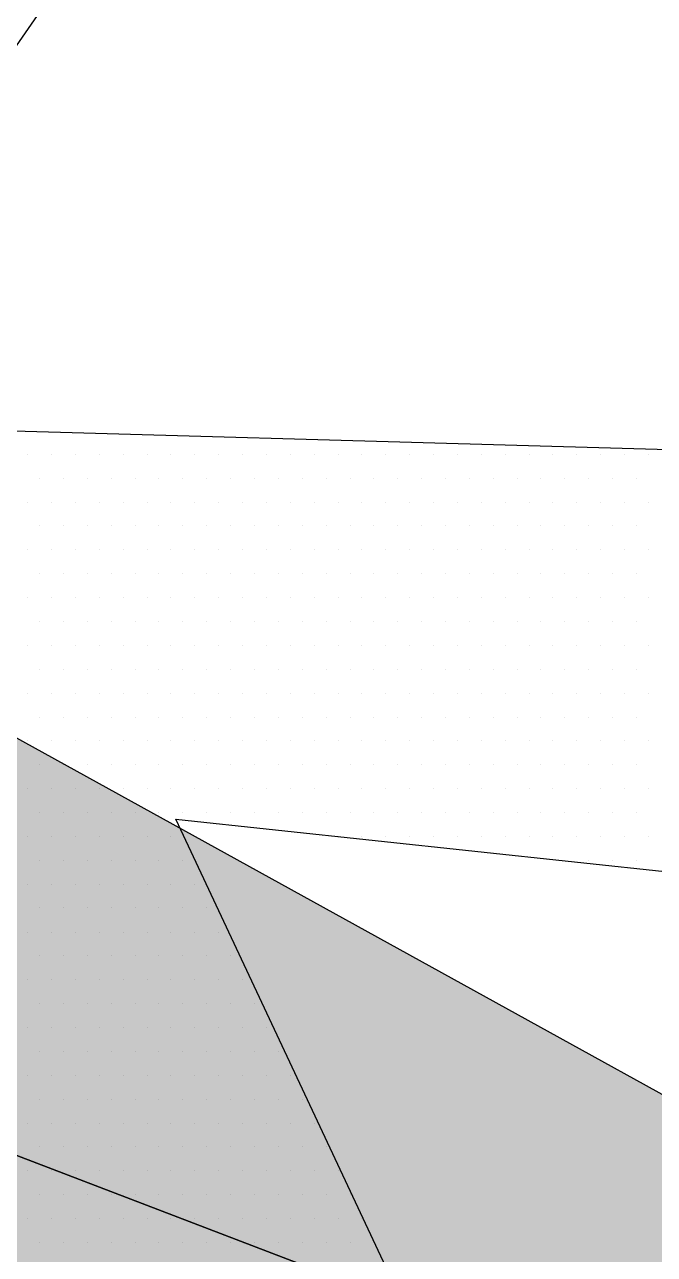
# Model space of a CAD drawing. Header units: millimetres. Extents: x -1573 to 210, y -360 to 557.
# Drawn here: x -490.425 to -488.973, y 22.131 to 24.965 of the extents above; entities that cross this region are included whole.
import ezdxf

# ---------------------------------------------------------------- set-up
doc = ezdxf.new("R2010")
doc.units = ezdxf.units.MM
doc.header["$LTSCALE"] = 2
doc.linetypes.add('CACHEX2', pattern=[0.75, 0.5, -0.25])
for name, color, linetype in [('CALQUE_7', 4, 'Continuous'), ('CARTOUCHE', 7, 'Continuous'), ('rosace', 7, 'Continuous')]:
    doc.layers.add(name, color=color, linetype=linetype)

# ---------------------------------------------------------------- blocks, each defined once
blk = doc.blocks.new('A$C715108E3')
at = {"layer": 'CALQUE_7', "color": 131}
for p, q in [((-1.0298, -12.1388), (-1.0298, -12.1388)), ((-0.9386, -12.1388), (-0.9386, -12.1388)), ((-0.8465, -12.1388), (-0.8465, -12.1388)), ((-0.7549, -12.1388), (-0.7549, -12.1388)), ((-0.6633, -12.1388), (-0.6633, -12.1388)), ((-0.5712, -12.1388), (-0.5712, -12.1388)), ((-0.4796, -12.1388), (-0.4796, -12.1388)), ((-0.3879, -12.1388), (-0.3879, -12.1388)), ((-0.2963, -12.1388), (-0.2963, -12.1388)), ((-0.2043, -12.1388), (-0.2043, -12.1388)), ((-0.1124, -12.1388), (-0.1124, -12.1388)), ((-0.0212, -12.1388), (-0.0212, -12.1388)), ((0.0708, -12.1388), (0.0708, -12.1388)), ((0.1627, -12.1388), (0.1627, -12.1388)), ((0.2541, -12.1388), (0.2541, -12.1388)), ((0.346, -12.1388), (0.346, -12.1388)), ((0.4378, -12.1388), (0.4378, -12.1388)), ((0.5293, -12.1388), (0.5293, -12.1388)), ((0.6211, -12.1388), (0.6211, -12.1388)), ((0.7131, -12.1388), (0.7131, -12.1388)), ((0.8044, -12.1388), (0.8044, -12.1388)), ((0.8964, -12.1388), (0.8964, -12.1388)), ((0.988, -12.1388), (0.988, -12.1388)), ((1.0801, -12.1388), (1.0801, -12.1388)), ((1.1717, -12.1388), (1.1717, -12.1388)), ((1.2634, -12.1388), (1.2634, -12.1388)), ((1.3554, -12.1388), (1.3554, -12.1388)), ((-0.9841, -12.23), (-0.9841, -12.23)), ((-0.8921, -12.23), (-0.8921, -12.23)), ((-0.801, -12.23), (-0.801, -12.23)), ((-0.709, -12.23), (-0.709, -12.23)), ((-0.6173, -12.23), (-0.6173, -12.23)), ((-0.5257, -12.23), (-0.5257, -12.23)), ((-0.434, -12.23), (-0.434, -12.23)), ((-0.342, -12.23), (-0.342, -12.23)), ((-0.2508, -12.23), (-0.2508, -12.23)), ((-0.1587, -12.23), (-0.1587, -12.23)), ((-0.0667, -12.23), (-0.0667, -12.23)), ((0.0251, -12.23), (0.0251, -12.23)), ((0.1166, -12.23), (0.1166, -12.23)), ((0.2084, -12.23), (0.2084, -12.23)), ((0.3002, -12.23), (0.3002, -12.23)), ((0.3917, -12.23), (0.3917, -12.23)), ((0.4835, -12.23), (0.4835, -12.23)), ((0.5755, -12.23), (0.5755, -12.23)), ((0.6668, -12.23), (0.6668, -12.23)), ((0.7588, -12.23), (0.7588, -12.23)), ((0.8507, -12.23), (0.8507, -12.23)), ((0.9423, -12.23), (0.9423, -12.23)), ((1.034, -12.23), (1.034, -12.23)), ((1.1256, -12.23), (1.1256, -12.23)), ((1.2176, -12.23), (1.2176, -12.23)), ((1.3089, -12.23), (1.3089, -12.23)), ((-1.0298, -12.3224), (-1.0298, -12.3224)), ((-0.9386, -12.3224), (-0.9386, -12.3224)), ((-0.8465, -12.3224), (-0.8465, -12.3224)), ((-0.7549, -12.3224), (-0.7549, -12.3224)), ((-0.6633, -12.3224), (-0.6633, -12.3224)), ((-0.5712, -12.3224), (-0.5712, -12.3224)), ((-0.4796, -12.3224), (-0.4796, -12.3224)), ((-0.3879, -12.3224), (-0.3879, -12.3224)), ((-0.2963, -12.3224), (-0.2963, -12.3224)), ((-0.2043, -12.3224), (-0.2043, -12.3224)), ((-0.1124, -12.3224), (-0.1124, -12.3224)), ((-0.0212, -12.3224), (-0.0212, -12.3224)), ((0.0708, -12.3224), (0.0708, -12.3224)), ((0.1627, -12.3224), (0.1627, -12.3224)), ((0.2541, -12.3224), (0.2541, -12.3224)), ((0.346, -12.3224), (0.346, -12.3224)), ((0.4378, -12.3224), (0.4378, -12.3224)), ((0.5293, -12.3224), (0.5293, -12.3224)), ((0.6211, -12.3224), (0.6211, -12.3224)), ((0.7131, -12.3224), (0.7131, -12.3224)), ((0.8044, -12.3224), (0.8044, -12.3224)), ((0.8964, -12.3224), (0.8964, -12.3224)), ((0.988, -12.3224), (0.988, -12.3224)), ((1.0801, -12.3224), (1.0801, -12.3224)), ((1.1717, -12.3224), (1.1717, -12.3224)), ((1.2634, -12.3224), (1.2634, -12.3224)), ((1.3554, -12.3224), (1.3554, -12.3224)), ((-0.9841, -12.4139), (-0.9841, -12.4139)), ((-0.8921, -12.4139), (-0.8921, -12.4139)), ((-0.801, -12.4139), (-0.801, -12.4139)), ((-0.709, -12.4139), (-0.709, -12.4139)), ((-0.6173, -12.4139), (-0.6173, -12.4139)), ((-0.5257, -12.4139), (-0.5257, -12.4139)), ((-0.434, -12.4139), (-0.434, -12.4139)), ((-0.342, -12.4139), (-0.342, -12.4139)), ((-0.2508, -12.4139), (-0.2508, -12.4139)), ((-0.1587, -12.4139), (-0.1587, -12.4139)), ((-0.0667, -12.4139), (-0.0667, -12.4139)), ((0.0251, -12.4139), (0.0251, -12.4139)), ((0.1166, -12.4139), (0.1166, -12.4139)), ((0.2084, -12.4139), (0.2084, -12.4139)), ((0.3002, -12.4139), (0.3002, -12.4139)), ((0.3917, -12.4139), (0.3917, -12.4139)), ((0.4835, -12.4139), (0.4835, -12.4139)), ((0.5755, -12.4139), (0.5755, -12.4139)), ((0.6668, -12.4139), (0.6668, -12.4139)), ((0.7588, -12.4139), (0.7588, -12.4139)), ((0.8507, -12.4139), (0.8507, -12.4139)), ((0.9423, -12.4139), (0.9423, -12.4139)), ((1.034, -12.4139), (1.034, -12.4139)), ((1.1256, -12.4139), (1.1256, -12.4139)), ((1.2176, -12.4139), (1.2176, -12.4139)), ((1.3089, -12.4139), (1.3089, -12.4139)), ((-1.0298, -12.5053), (-1.0298, -12.5053)), ((-0.9386, -12.5053), (-0.9386, -12.5053)), ((-0.8465, -12.5053), (-0.8465, -12.5053)), ((-0.7549, -12.5053), (-0.7549, -12.5053)), ((-0.6633, -12.5053), (-0.6633, -12.5053)), ((-0.5712, -12.5053), (-0.5712, -12.5053)), ((-0.4796, -12.5053), (-0.4796, -12.5053)), ((-0.3879, -12.5053), (-0.3879, -12.5053)), ((-0.2963, -12.5053), (-0.2963, -12.5053)), ((-0.2043, -12.5053), (-0.2043, -12.5053)), ((-0.1124, -12.5053), (-0.1124, -12.5053)), ((-0.0212, -12.5053), (-0.0212, -12.5053)), ((0.0708, -12.5053), (0.0708, -12.5053)), ((0.1627, -12.5053), (0.1627, -12.5053)), ((0.2541, -12.5053), (0.2541, -12.5053)), ((0.346, -12.5053), (0.346, -12.5053)), ((0.4378, -12.5053), (0.4378, -12.5053)), ((0.5293, -12.5053), (0.5293, -12.5053)), ((0.6211, -12.5053), (0.6211, -12.5053)), ((0.7131, -12.5053), (0.7131, -12.5053)), ((0.8044, -12.5053), (0.8044, -12.5053)), ((0.8964, -12.5053), (0.8964, -12.5053)), ((0.988, -12.5053), (0.988, -12.5053)), ((1.0801, -12.5053), (1.0801, -12.5053)), ((1.1717, -12.5053), (1.1717, -12.5053)), ((1.2634, -12.5053), (1.2634, -12.5053)), ((1.3554, -12.5053), (1.3554, -12.5053)), ((-0.9841, -12.5977), (-0.9841, -12.5977)), ((-0.8921, -12.5977), (-0.8921, -12.5977)), ((-0.801, -12.5977), (-0.801, -12.5977)), ((-0.709, -12.5977), (-0.709, -12.5977)), ((-0.6173, -12.5977), (-0.6173, -12.5977)), ((-0.5257, -12.5977), (-0.5257, -12.5977)), ((-0.434, -12.5977), (-0.434, -12.5977)), ((-0.342, -12.5977), (-0.342, -12.5977)), ((-0.2508, -12.5977), (-0.2508, -12.5977)), ((-0.1587, -12.5977), (-0.1587, -12.5977)), ((-0.0667, -12.5977), (-0.0667, -12.5977)), ((0.0251, -12.5977), (0.0251, -12.5977)), ((0.1166, -12.5977), (0.1166, -12.5977)), ((0.2084, -12.5977), (0.2084, -12.5977)), ((0.3002, -12.5977), (0.3002, -12.5977)), ((0.3917, -12.5977), (0.3917, -12.5977)), ((0.4835, -12.5977), (0.4835, -12.5977)), ((0.5755, -12.5977), (0.5755, -12.5977)), ((0.6668, -12.5977), (0.6668, -12.5977)), ((0.7588, -12.5977), (0.7588, -12.5977)), ((0.8507, -12.5977), (0.8507, -12.5977)), ((0.9423, -12.5977), (0.9423, -12.5977)), ((1.034, -12.5977), (1.034, -12.5977)), ((1.1256, -12.5977), (1.1256, -12.5977)), ((1.2176, -12.5977), (1.2176, -12.5977)), ((1.3089, -12.5977), (1.3089, -12.5977)), ((-1.0298, -12.6892), (-1.0298, -12.6892)), ((-0.9386, -12.6892), (-0.9386, -12.6892)), ((-0.8465, -12.6892), (-0.8465, -12.6892)), ((-0.7549, -12.6892), (-0.7549, -12.6892)), ((-0.6633, -12.6892), (-0.6633, -12.6892)), ((-0.5712, -12.6892), (-0.5712, -12.6892)), ((-0.4796, -12.6892), (-0.4796, -12.6892)), ((-0.3879, -12.6892), (-0.3879, -12.6892)), ((-0.2963, -12.6892), (-0.2963, -12.6892)), ((-0.2043, -12.6892), (-0.2043, -12.6892)), ((-0.1124, -12.6892), (-0.1124, -12.6892)), ((-0.0212, -12.6892), (-0.0212, -12.6892)), ((0.0708, -12.6892), (0.0708, -12.6892)), ((0.1627, -12.6892), (0.1627, -12.6892)), ((0.2541, -12.6892), (0.2541, -12.6892)), ((0.346, -12.6892), (0.346, -12.6892)), ((0.4378, -12.6892), (0.4378, -12.6892)), ((0.5293, -12.6892), (0.5293, -12.6892)), ((0.6211, -12.6892), (0.6211, -12.6892)), ((0.7131, -12.6892), (0.7131, -12.6892)), ((0.8044, -12.6892), (0.8044, -12.6892)), ((0.8964, -12.6892), (0.8964, -12.6892)), ((0.988, -12.6892), (0.988, -12.6892)), ((1.0801, -12.6892), (1.0801, -12.6892)), ((1.1717, -12.6892), (1.1717, -12.6892)), ((1.2634, -12.6892), (1.2634, -12.6892)), ((1.3554, -12.6892), (1.3554, -12.6892)), ((-0.9841, -12.7805), (-0.9841, -12.7805)), ((-0.8921, -12.7805), (-0.8921, -12.7805)), ((-0.801, -12.7805), (-0.801, -12.7805)), ((-0.709, -12.7805), (-0.709, -12.7805)), ((-0.6173, -12.7805), (-0.6173, -12.7805)), ((-0.5257, -12.7805), (-0.5257, -12.7805)), ((-0.434, -12.7805), (-0.434, -12.7805)), ((-0.342, -12.7805), (-0.342, -12.7805)), ((-0.2508, -12.7805), (-0.2508, -12.7805)), ((-0.1587, -12.7805), (-0.1587, -12.7805)), ((-0.0667, -12.7805), (-0.0667, -12.7805)), ((0.0251, -12.7805), (0.0251, -12.7805)), ((0.1166, -12.7805), (0.1166, -12.7805)), ((0.2084, -12.7805), (0.2084, -12.7805)), ((0.3002, -12.7805), (0.3002, -12.7805)), ((0.3917, -12.7805), (0.3917, -12.7805)), ((0.4835, -12.7805), (0.4835, -12.7805)), ((0.5755, -12.7805), (0.5755, -12.7805)), ((0.6668, -12.7805), (0.6668, -12.7805)), ((0.7588, -12.7805), (0.7588, -12.7805)), ((0.8507, -12.7805), (0.8507, -12.7805)), ((0.9423, -12.7805), (0.9423, -12.7805)), ((1.034, -12.7805), (1.034, -12.7805)), ((1.1256, -12.7805), (1.1256, -12.7805)), ((1.2176, -12.7805), (1.2176, -12.7805)), ((1.3089, -12.7805), (1.3089, -12.7805)), ((-1.0298, -12.8729), (-1.0298, -12.8729)), ((-0.9386, -12.8729), (-0.9386, -12.8729)), ((-0.8465, -12.8729), (-0.8465, -12.8729)), ((-0.7549, -12.8729), (-0.7549, -12.8729)), ((-0.6633, -12.8729), (-0.6633, -12.8729)), ((-0.5712, -12.8729), (-0.5712, -12.8729)), ((-0.4796, -12.8729), (-0.4796, -12.8729)), ((-0.3879, -12.8729), (-0.3879, -12.8729)), ((-0.2963, -12.8729), (-0.2963, -12.8729)), ((-0.2043, -12.8729), (-0.2043, -12.8729)), ((-0.1124, -12.8729), (-0.1124, -12.8729)), ((-0.0212, -12.8729), (-0.0212, -12.8729)), ((0.0708, -12.8729), (0.0708, -12.8729)), ((0.1627, -12.8729), (0.1627, -12.8729)), ((0.2541, -12.8729), (0.2541, -12.8729)), ((0.346, -12.8729), (0.346, -12.8729)), ((0.4378, -12.8729), (0.4378, -12.8729)), ((0.5293, -12.8729), (0.5293, -12.8729)), ((0.6211, -12.8729), (0.6211, -12.8729)), ((0.7131, -12.8729), (0.7131, -12.8729)), ((0.8044, -12.8729), (0.8044, -12.8729)), ((0.8964, -12.8729), (0.8964, -12.8729)), ((0.988, -12.8729), (0.988, -12.8729)), ((1.0801, -12.8729), (1.0801, -12.8729)), ((1.1717, -12.8729), (1.1717, -12.8729)), ((1.2634, -12.8729), (1.2634, -12.8729)), ((1.3554, -12.8729), (1.3554, -12.8729)), ((-0.9841, -12.9641), (-0.9841, -12.9641)), ((-0.8921, -12.9641), (-0.8921, -12.9641)), ((-0.801, -12.9641), (-0.801, -12.9641)), ((-0.709, -12.9641), (-0.709, -12.9641)), ((-0.6173, -12.9641), (-0.6173, -12.9641)), ((-0.5257, -12.9641), (-0.5257, -12.9641)), ((-0.434, -12.9641), (-0.434, -12.9641)), ((-0.342, -12.9641), (-0.342, -12.9641)), ((-0.2508, -12.9641), (-0.2508, -12.9641)), ((-0.1587, -12.9641), (-0.1587, -12.9641)), ((-0.0667, -12.9641), (-0.0667, -12.9641)), ((0.0251, -12.9641), (0.0251, -12.9641)), ((0.1166, -12.9641), (0.1166, -12.9641)), ((0.2084, -12.9641), (0.2084, -12.9641)), ((0.3002, -12.9641), (0.3002, -12.9641)), ((0.3917, -12.9641), (0.3917, -12.9641)), ((0.4835, -12.9641), (0.4835, -12.9641)), ((0.5755, -12.9641), (0.5755, -12.9641)), ((0.6668, -12.9641), (0.6668, -12.9641)), ((0.7588, -12.9641), (0.7588, -12.9641)), ((0.8507, -12.9641), (0.8507, -12.9641)), ((0.9423, -12.9641), (0.9423, -12.9641)), ((1.034, -12.9641), (1.034, -12.9641)), ((1.1256, -12.9641), (1.1256, -12.9641)), ((1.2176, -12.9641), (1.2176, -12.9641)), ((1.3089, -12.9641), (1.3089, -12.9641)), ((-1.0298, -13.0556), (-1.0298, -13.0556)), ((-0.9386, -13.0556), (-0.9386, -13.0556)), ((-0.8465, -13.0556), (-0.8465, -13.0556)), ((-0.7549, -13.0556), (-0.7549, -13.0556)), ((-0.6633, -13.0556), (-0.6633, -13.0556)), ((-0.5712, -13.0556), (-0.5712, -13.0556)), ((-0.4796, -13.0556), (-0.4796, -13.0556)), ((-0.3879, -13.0556), (-0.3879, -13.0556)), ((-0.2963, -13.0556), (-0.2963, -13.0556)), ((-0.2043, -13.0556), (-0.2043, -13.0556)), ((-0.1124, -13.0556), (-0.1124, -13.0556)), ((-0.0212, -13.0556), (-0.0212, -13.0556)), ((0.0708, -13.0556), (0.0708, -13.0556)), ((0.1627, -13.0556), (0.1627, -13.0556)), ((0.2541, -13.0556), (0.2541, -13.0556)), ((0.346, -13.0556), (0.346, -13.0556)), ((0.4378, -13.0556), (0.4378, -13.0556)), ((0.5293, -13.0556), (0.5293, -13.0556)), ((0.6211, -13.0556), (0.6211, -13.0556)), ((0.7131, -13.0556), (0.7131, -13.0556)), ((0.8044, -13.0556), (0.8044, -13.0556)), ((0.8964, -13.0556), (0.8964, -13.0556)), ((0.988, -13.0556), (0.988, -13.0556)), ((1.0801, -13.0556), (1.0801, -13.0556)), ((1.1717, -13.0556), (1.1717, -13.0556)), ((1.2634, -13.0556), (1.2634, -13.0556)), ((1.3554, -13.0556), (1.3554, -13.0556)), ((-0.9841, -13.148), (-0.9841, -13.148)), ((-0.8921, -13.148), (-0.8921, -13.148)), ((-0.801, -13.148), (-0.801, -13.148)), ((-0.709, -13.148), (-0.709, -13.148)), ((-0.6173, -13.148), (-0.6173, -13.148)), ((-0.5257, -13.148), (-0.5257, -13.148)), ((-0.434, -13.148), (-0.434, -13.148)), ((-0.342, -13.148), (-0.342, -13.148)), ((-0.2508, -13.148), (-0.2508, -13.148)), ((-0.1587, -13.148), (-0.1587, -13.148)), ((-0.0667, -13.148), (-0.0667, -13.148)), ((0.0251, -13.148), (0.0251, -13.148)), ((0.1166, -13.148), (0.1166, -13.148)), ((0.2084, -13.148), (0.2084, -13.148)), ((0.3002, -13.148), (0.3002, -13.148)), ((0.3917, -13.148), (0.3917, -13.148)), ((0.4835, -13.148), (0.4835, -13.148)), ((0.5755, -13.148), (0.5755, -13.148)), ((0.6668, -13.148), (0.6668, -13.148)), ((0.7588, -13.148), (0.7588, -13.148)), ((0.8507, -13.148), (0.8507, -13.148)), ((0.9423, -13.148), (0.9423, -13.148)), ((1.034, -13.148), (1.034, -13.148)), ((1.1256, -13.148), (1.1256, -13.148)), ((1.2176, -13.148), (1.2176, -13.148)), ((1.3089, -13.148), (1.3089, -13.148)), ((-1.0298, -13.2392), (-1.0298, -13.2392)), ((-0.9386, -13.2392), (-0.9386, -13.2392)), ((-0.8465, -13.2392), (-0.8465, -13.2392)), ((-0.7549, -13.2392), (-0.7549, -13.2392)), ((-0.6633, -13.2392), (-0.6633, -13.2392)), ((-0.5712, -13.2392), (-0.5712, -13.2392)), ((-0.4796, -13.2392), (-0.4796, -13.2392)), ((-0.3879, -13.2392), (-0.3879, -13.2392)), ((-0.2963, -13.2392), (-0.2963, -13.2392)), ((-0.2043, -13.2392), (-0.2043, -13.2392)), ((-0.1124, -13.2392), (-0.1124, -13.2392)), ((-0.0212, -13.2392), (-0.0212, -13.2392)), ((0.0708, -13.2392), (0.0708, -13.2392)), ((0.1627, -13.2392), (0.1627, -13.2392)), ((0.2541, -13.2392), (0.2541, -13.2392)), ((0.346, -13.2392), (0.346, -13.2392)), ((0.4378, -13.2392), (0.4378, -13.2392)), ((0.5293, -13.2392), (0.5293, -13.2392)), ((0.6211, -13.2392), (0.6211, -13.2392)), ((0.7131, -13.2392), (0.7131, -13.2392)), ((0.8044, -13.2392), (0.8044, -13.2392)), ((0.8964, -13.2392), (0.8964, -13.2392)), ((0.988, -13.2392), (0.988, -13.2392)), ((1.0801, -13.2392), (1.0801, -13.2392)), ((1.1717, -13.2392), (1.1717, -13.2392)), ((1.2634, -13.2392), (1.2634, -13.2392)), ((1.3554, -13.2392), (1.3554, -13.2392)), ((-0.9841, -13.3309), (-0.9841, -13.3309)), ((-0.8921, -13.3309), (-0.8921, -13.3309)), ((-0.801, -13.3309), (-0.801, -13.3309)), ((-0.709, -13.3309), (-0.709, -13.3309)), ((-0.6173, -13.3309), (-0.6173, -13.3309)), ((-0.5257, -13.3309), (-0.5257, -13.3309)), ((-0.434, -13.3309), (-0.434, -13.3309)), ((-0.342, -13.3309), (-0.342, -13.3309)), ((-0.2508, -13.3309), (-0.2508, -13.3309)), ((-0.1587, -13.3309), (-0.1587, -13.3309)), ((-0.0667, -13.3309), (-0.0667, -13.3309)), ((0.0251, -13.3309), (0.0251, -13.3309)), ((0.1166, -13.3309), (0.1166, -13.3309)), ((0.2084, -13.3309), (0.2084, -13.3309)), ((0.3002, -13.3309), (0.3002, -13.3309)), ((0.3917, -13.3309), (0.3917, -13.3309)), ((0.4835, -13.3309), (0.4835, -13.3309)), ((0.5755, -13.3309), (0.5755, -13.3309)), ((0.6668, -13.3309), (0.6668, -13.3309)), ((0.7588, -13.3309), (0.7588, -13.3309)), ((0.8507, -13.3309), (0.8507, -13.3309)), ((0.9423, -13.3309), (0.9423, -13.3309)), ((1.034, -13.3309), (1.034, -13.3309)), ((1.1256, -13.3309), (1.1256, -13.3309)), ((1.2176, -13.3309), (1.2176, -13.3309)), ((1.3089, -13.3309), (1.3089, -13.3309)), ((-1.0298, -13.4233), (-1.0298, -13.4233)), ((-0.9386, -13.4233), (-0.9386, -13.4233)), ((-0.8465, -13.4233), (-0.8465, -13.4233)), ((-0.7549, -13.4233), (-0.7549, -13.4233)), ((-0.6633, -13.4233), (-0.6633, -13.4233)), ((-0.5712, -13.4233), (-0.5712, -13.4233)), ((-0.4796, -13.4233), (-0.4796, -13.4233)), ((-0.3879, -13.4233), (-0.3879, -13.4233)), ((-0.2963, -13.4233), (-0.2963, -13.4233)), ((-0.2043, -13.4233), (-0.2043, -13.4233)), ((-0.1124, -13.4233), (-0.1124, -13.4233)), ((-0.0212, -13.4233), (-0.0212, -13.4233)), ((0.0708, -13.4233), (0.0708, -13.4233)), ((0.1627, -13.4233), (0.1627, -13.4233)), ((0.2541, -13.4233), (0.2541, -13.4233)), ((0.346, -13.4233), (0.346, -13.4233)), ((0.4378, -13.4233), (0.4378, -13.4233)), ((0.5293, -13.4233), (0.5293, -13.4233)), ((0.6211, -13.4233), (0.6211, -13.4233)), ((0.7131, -13.4233), (0.7131, -13.4233)), ((0.8044, -13.4233), (0.8044, -13.4233)), ((0.8964, -13.4233), (0.8964, -13.4233)), ((0.988, -13.4233), (0.988, -13.4233)), ((1.0801, -13.4233), (1.0801, -13.4233)), ((1.1717, -13.4233), (1.1717, -13.4233)), ((1.2634, -13.4233), (1.2634, -13.4233)), ((1.3554, -13.4233), (1.3554, -13.4233)), ((-0.9841, -13.5146), (-0.9841, -13.5146)), ((-0.8921, -13.5146), (-0.8921, -13.5146)), ((-0.801, -13.5146), (-0.801, -13.5146)), ((-0.709, -13.5146), (-0.709, -13.5146)), ((-0.6173, -13.5146), (-0.6173, -13.5146)), ((-0.5257, -13.5146), (-0.5257, -13.5146)), ((-0.434, -13.5146), (-0.434, -13.5146)), ((-0.342, -13.5146), (-0.342, -13.5146)), ((-0.2508, -13.5146), (-0.2508, -13.5146)), ((-0.1587, -13.5146), (-0.1587, -13.5146)), ((-0.0667, -13.5146), (-0.0667, -13.5146)), ((0.0251, -13.5146), (0.0251, -13.5146)), ((0.1166, -13.5146), (0.1166, -13.5146)), ((0.2084, -13.5146), (0.2084, -13.5146)), ((0.3002, -13.5146), (0.3002, -13.5146)), ((0.3917, -13.5146), (0.3917, -13.5146)), ((0.4835, -13.5146), (0.4835, -13.5146)), ((0.5755, -13.5146), (0.5755, -13.5146)), ((0.6668, -13.5146), (0.6668, -13.5146)), ((0.7588, -13.5146), (0.7588, -13.5146)), ((0.8507, -13.5146), (0.8507, -13.5146)), ((0.9423, -13.5146), (0.9423, -13.5146)), ((1.034, -13.5146), (1.034, -13.5146)), ((1.1256, -13.5146), (1.1256, -13.5146)), ((1.2176, -13.5146), (1.2176, -13.5146)), ((1.3089, -13.5146), (1.3089, -13.5146)), ((-1.0298, -13.6058), (-1.0298, -13.6058)), ((-0.9386, -13.6058), (-0.9386, -13.6058)), ((-0.8465, -13.6058), (-0.8465, -13.6058)), ((-0.7549, -13.6058), (-0.7549, -13.6058)), ((-0.6633, -13.6058), (-0.6633, -13.6058)), ((-0.5712, -13.6058), (-0.5712, -13.6058)), ((-0.4796, -13.6058), (-0.4796, -13.6058)), ((0.1563, -13.6058), (0.1563, -13.6058)), ((0.1627, -13.6058), (0.1627, -13.6058)), ((0.2541, -13.6058), (0.2541, -13.6058)), ((0.346, -13.6058), (0.346, -13.6058)), ((0.4378, -13.6058), (0.4378, -13.6058)), ((0.5293, -13.6058), (0.5293, -13.6058)), ((0.6211, -13.6058), (0.6211, -13.6058)), ((0.7131, -13.6058), (0.7131, -13.6058)), ((0.8044, -13.6058), (0.8044, -13.6058)), ((0.8964, -13.6058), (0.8964, -13.6058)), ((0.988, -13.6058), (0.988, -13.6058)), ((1.0801, -13.6058), (1.0801, -13.6058)), ((1.1717, -13.6058), (1.1717, -13.6058)), ((1.2634, -13.6058), (1.2634, -13.6058)), ((1.3554, -13.6058), (1.3554, -13.6058)), ((-0.9841, -13.6984), (-0.9841, -13.6984)), ((-0.8921, -13.6984), (-0.8921, -13.6984)), ((-0.801, -13.6984), (-0.801, -13.6984)), ((-0.709, -13.6984), (-0.709, -13.6984)), ((-0.6173, -13.6984), (-0.6173, -13.6984)), ((-0.5257, -13.6984), (-0.5257, -13.6984)), ((-0.434, -13.6984), (-0.434, -13.6984)), ((1.0165, -13.6984), (1.0165, -13.6984)), ((1.034, -13.6984), (1.034, -13.6984)), ((1.1256, -13.6984), (1.1256, -13.6984)), ((1.2176, -13.6984), (1.2176, -13.6984)), ((1.3089, -13.6984), (1.3089, -13.6984)), ((-1.0298, -13.7897), (-1.0298, -13.7897)), ((-0.9386, -13.7897), (-0.9386, -13.7897)), ((-0.8465, -13.7897), (-0.8465, -13.7897)), ((-0.7549, -13.7897), (-0.7549, -13.7897)), ((-0.6633, -13.7897), (-0.6633, -13.7897)), ((-0.5712, -13.7897), (-0.5712, -13.7897)), ((-0.4796, -13.7897), (-0.4796, -13.7897)), ((-0.3879, -13.7897), (-0.3879, -13.7897)), ((-0.9841, -13.8809), (-0.9841, -13.8809)), ((-0.8921, -13.8809), (-0.8921, -13.8809)), ((-0.801, -13.8809), (-0.801, -13.8809)), ((-0.709, -13.8809), (-0.709, -13.8809)), ((-0.6173, -13.8809), (-0.6173, -13.8809)), ((-0.5257, -13.8809), (-0.5257, -13.8809)), ((-0.434, -13.8809), (-0.434, -13.8809)), ((-0.342, -13.8809), (-0.342, -13.8809)), ((-1.0298, -13.9735), (-1.0298, -13.9735)), ((-0.9386, -13.9735), (-0.9386, -13.9735)), ((-0.8465, -13.9735), (-0.8465, -13.9735)), ((-0.7549, -13.9735), (-0.7549, -13.9735)), ((-0.6633, -13.9735), (-0.6633, -13.9735)), ((-0.5712, -13.9735), (-0.5712, -13.9735)), ((-0.4796, -13.9735), (-0.4796, -13.9735)), ((-0.3879, -13.9735), (-0.3879, -13.9735)), ((-0.2963, -13.9735), (-0.2963, -13.9735)), ((-0.9841, -14.065), (-0.9841, -14.065)), ((-0.8921, -14.065), (-0.8921, -14.065)), ((-0.801, -14.065), (-0.801, -14.065)), ((-0.709, -14.065), (-0.709, -14.065)), ((-0.6173, -14.065), (-0.6173, -14.065)), ((-0.5257, -14.065), (-0.5257, -14.065)), ((-0.434, -14.065), (-0.434, -14.065)), ((-0.342, -14.065), (-0.342, -14.065)), ((-0.2508, -14.065), (-0.2508, -14.065)), ((-1.0298, -14.1574), (-1.0298, -14.1574)), ((-0.9386, -14.1574), (-0.9386, -14.1574)), ((-0.8465, -14.1574), (-0.8465, -14.1574)), ((-0.7549, -14.1574), (-0.7549, -14.1574)), ((-0.6633, -14.1574), (-0.6633, -14.1574)), ((-0.5712, -14.1574), (-0.5712, -14.1574)), ((-0.4796, -14.1574), (-0.4796, -14.1574)), ((-0.3879, -14.1574), (-0.3879, -14.1574)), ((-0.2963, -14.1574), (-0.2963, -14.1574)), ((-0.2043, -14.1574), (-0.2043, -14.1574)), ((-0.9841, -14.2488), (-0.9841, -14.2488)), ((-0.8921, -14.2488), (-0.8921, -14.2488)), ((-0.801, -14.2488), (-0.801, -14.2488)), ((-0.709, -14.2488), (-0.709, -14.2488)), ((-0.6173, -14.2488), (-0.6173, -14.2488)), ((-0.5257, -14.2488), (-0.5257, -14.2488)), ((-0.434, -14.2488), (-0.434, -14.2488)), ((-0.342, -14.2488), (-0.342, -14.2488)), ((-0.2508, -14.2488), (-0.2508, -14.2488)), ((-0.1587, -14.2488), (-0.1587, -14.2488)), ((-1.0298, -14.3401), (-1.0298, -14.3401)), ((-0.9386, -14.3401), (-0.9386, -14.3401)), ((-0.8465, -14.3401), (-0.8465, -14.3401)), ((-0.7549, -14.3401), (-0.7549, -14.3401)), ((-0.6633, -14.3401), (-0.6633, -14.3401)), ((-0.5712, -14.3401), (-0.5712, -14.3401)), ((-0.4796, -14.3401), (-0.4796, -14.3401)), ((-0.3879, -14.3401), (-0.3879, -14.3401)), ((-0.2963, -14.3401), (-0.2963, -14.3401)), ((-0.2043, -14.3401), (-0.2043, -14.3401)), ((-0.1124, -14.3401), (-0.1124, -14.3401)), ((-0.9841, -14.4325), (-0.9841, -14.4325)), ((-0.8921, -14.4325), (-0.8921, -14.4325)), ((-0.801, -14.4325), (-0.801, -14.4325)), ((-0.709, -14.4325), (-0.709, -14.4325)), ((-0.6173, -14.4325), (-0.6173, -14.4325)), ((-0.5257, -14.4325), (-0.5257, -14.4325)), ((-0.434, -14.4325), (-0.434, -14.4325)), ((-0.342, -14.4325), (-0.342, -14.4325)), ((-0.2508, -14.4325), (-0.2508, -14.4325)), ((-0.1587, -14.4325), (-0.1587, -14.4325)), ((-0.0667, -14.4325), (-0.0667, -14.4325)), ((-1.0298, -14.5238), (-1.0298, -14.5238)), ((-0.9386, -14.5238), (-0.9386, -14.5238)), ((-0.8465, -14.5238), (-0.8465, -14.5238)), ((-0.7549, -14.5238), (-0.7549, -14.5238)), ((-0.6633, -14.5238), (-0.6633, -14.5238)), ((-0.5712, -14.5238), (-0.5712, -14.5238)), ((-0.4796, -14.5238), (-0.4796, -14.5238)), ((-0.3879, -14.5238), (-0.3879, -14.5238)), ((-0.2963, -14.5238), (-0.2963, -14.5238)), ((-0.2043, -14.5238), (-0.2043, -14.5238)), ((-0.1124, -14.5238), (-0.1124, -14.5238)), ((-0.0212, -14.5238), (-0.0212, -14.5238)), ((-0.9841, -14.6152), (-0.9841, -14.6152)), ((-0.8921, -14.6152), (-0.8921, -14.6152)), ((-0.801, -14.6152), (-0.801, -14.6152)), ((-0.709, -14.6152), (-0.709, -14.6152)), ((-0.6173, -14.6152), (-0.6173, -14.6152)), ((-0.5257, -14.6152), (-0.5257, -14.6152)), ((-0.434, -14.6152), (-0.434, -14.6152)), ((-0.342, -14.6152), (-0.342, -14.6152)), ((-0.2508, -14.6152), (-0.2508, -14.6152)), ((-0.1587, -14.6152), (-0.1587, -14.6152)), ((-0.0667, -14.6152), (-0.0667, -14.6152)), ((0.0251, -14.6152), (0.0251, -14.6152)), ((-1.0298, -14.7076), (-1.0298, -14.7076)), ((-0.9386, -14.7076), (-0.9386, -14.7076)), ((-0.8465, -14.7076), (-0.8465, -14.7076)), ((-0.7549, -14.7076), (-0.7549, -14.7076)), ((-0.6633, -14.7076), (-0.6633, -14.7076)), ((-0.5712, -14.7076), (-0.5712, -14.7076)), ((-0.4796, -14.7076), (-0.4796, -14.7076)), ((-0.3879, -14.7076), (-0.3879, -14.7076)), ((-0.2963, -14.7076), (-0.2963, -14.7076)), ((-0.2043, -14.7076), (-0.2043, -14.7076)), ((-0.1124, -14.7076), (-0.1124, -14.7076)), ((-0.0212, -14.7076), (-0.0212, -14.7076)), ((0.0708, -14.7076), (0.0708, -14.7076)), ((-0.9841, -14.7991), (-0.9841, -14.7991)), ((-0.8921, -14.7991), (-0.8921, -14.7991)), ((-0.801, -14.7991), (-0.801, -14.7991)), ((-0.709, -14.7991), (-0.709, -14.7991)), ((-0.6173, -14.7991), (-0.6173, -14.7991)), ((-0.5257, -14.7991), (-0.5257, -14.7991)), ((-0.434, -14.7991), (-0.434, -14.7991)), ((-0.342, -14.7991), (-0.342, -14.7991)), ((-0.2508, -14.7991), (-0.2508, -14.7991)), ((-0.1587, -14.7991), (-0.1587, -14.7991)), ((-0.0667, -14.7991), (-0.0667, -14.7991)), ((0.0251, -14.7991), (0.0251, -14.7991)), ((0.1166, -14.7991), (0.1166, -14.7991)), ((-1.0298, -14.8905), (-1.0298, -14.8905)), ((-0.9386, -14.8905), (-0.9386, -14.8905)), ((-0.8465, -14.8905), (-0.8465, -14.8905)), ((-0.7549, -14.8905), (-0.7549, -14.8905)), ((-0.6633, -14.8905), (-0.6633, -14.8905)), ((-0.5712, -14.8905), (-0.5712, -14.8905)), ((-0.4796, -14.8905), (-0.4796, -14.8905)), ((-0.3879, -14.8905), (-0.3879, -14.8905)), ((-0.2963, -14.8905), (-0.2963, -14.8905)), ((-0.2043, -14.8905), (-0.2043, -14.8905)), ((-0.1124, -14.8905), (-0.1124, -14.8905)), ((-0.0212, -14.8905), (-0.0212, -14.8905)), ((0.0708, -14.8905), (0.0708, -14.8905)), ((0.1627, -14.8905), (0.1627, -14.8905)), ((-0.9841, -14.9827), (-0.9841, -14.9827)), ((-0.8921, -14.9827), (-0.8921, -14.9827)), ((-0.801, -14.9827), (-0.801, -14.9827)), ((-0.709, -14.9827), (-0.709, -14.9827)), ((-0.6173, -14.9827), (-0.6173, -14.9827)), ((-0.5257, -14.9827), (-0.5257, -14.9827)), ((-0.434, -14.9827), (-0.434, -14.9827)), ((-0.342, -14.9827), (-0.342, -14.9827)), ((-0.2508, -14.9827), (-0.2508, -14.9827)), ((-0.1587, -14.9827), (-0.1587, -14.9827)), ((-0.0667, -14.9827), (-0.0667, -14.9827)), ((0.0251, -14.9827), (0.0251, -14.9827)), ((0.1166, -14.9827), (0.1166, -14.9827)), ((0.2084, -14.9827), (0.2084, -14.9827)), ((-1.0298, -15.0742), (-1.0298, -15.0742)), ((-0.9386, -15.0742), (-0.9386, -15.0742)), ((-0.8465, -15.0742), (-0.8465, -15.0742)), ((-0.7549, -15.0742), (-0.7549, -15.0742)), ((-0.6633, -15.0742), (-0.6633, -15.0742)), ((-0.5712, -15.0742), (-0.5712, -15.0742)), ((-0.4796, -15.0742), (-0.4796, -15.0742)), ((-0.3879, -15.0742), (-0.3879, -15.0742)), ((-0.2963, -15.0742), (-0.2963, -15.0742)), ((-0.2043, -15.0742), (-0.2043, -15.0742)), ((-0.1124, -15.0742), (-0.1124, -15.0742)), ((-0.0212, -15.0742), (-0.0212, -15.0742)), ((0.0708, -15.0742), (0.0708, -15.0742)), ((0.1627, -15.0742), (0.1627, -15.0742)), ((0.2541, -15.0742), (0.2541, -15.0742)), ((-0.9841, -15.1655), (-0.9841, -15.1655)), ((-0.8921, -15.1655), (-0.8921, -15.1655)), ((-0.801, -15.1655), (-0.801, -15.1655)), ((-0.709, -15.1655), (-0.709, -15.1655)), ((-0.6173, -15.1655), (-0.6173, -15.1655)), ((-0.5257, -15.1655), (-0.5257, -15.1655)), ((-0.434, -15.1655), (-0.434, -15.1655)), ((-0.342, -15.1655), (-0.342, -15.1655)), ((-0.2508, -15.1655), (-0.2508, -15.1655)), ((-0.1587, -15.1655), (-0.1587, -15.1655)), ((-0.0667, -15.1655), (-0.0667, -15.1655)), ((0.0251, -15.1655), (0.0251, -15.1655)), ((0.1166, -15.1655), (0.1166, -15.1655)), ((0.2084, -15.1655), (0.2084, -15.1655)), ((0.3002, -15.1655), (0.3002, -15.1655))]:
    blk.add_line(p, q, dxfattribs=at)
for points in [[(-1.6922, -18.648), (0.2166, -18.8242), (-0.4061, -17.3082), (1.2857, -17.5115), (0.9202, -16.4826), (-0.461, -13.5406), (1.4536, -13.7453), (4.032, -19.4344), (5.206, -17.903), (3.3935, -13.9486), (6.3293, -14.2803), (6.4311, -12.6478), (3.5725, -12.29), (6.1505, -8.6671), (5.6155, -6.8715), (1.6586, -12.1279), (-1.9407, -12.0256)], [(-1.8895, -11.7452), (-0.5622, -9.8309), (1.2247, -9.9595), (2.246, -8.4278), (1.0713, -8.3007), (1.531, -6.8464), (-0.2811, -6.6172), (-1.43, -8.4029)]]:
    blk.add_lwpolyline(points, dxfattribs=at)
blk = doc.blocks.new('A$C581E6685')
at = {"layer": 'rosace'}
for color, points in [(32, [(-39.8519, 24.2064), (-37.1498, 25.5201), (-23.2602, 17.8548)]), (40, [(-39.8519, 24.2064), (-23.2602, 17.8548), (-38.5844, 21.5046)])]:
    blk.add_hatch(color=color, dxfattribs=at).paths.add_polyline_path(points)
at = {"layer": 'rosace', "color": 32}
blk.add_lwpolyline([(-39.8519, 24.2064), (-37.1498, 25.5201), (-23.2602, 17.8559)], close=True, dxfattribs=at)
at = {"layer": 'rosace', "color": 40}
blk.add_lwpolyline([(-39.8519, 24.2064), (-23.2602, 17.8559), (-38.584, 21.5046)], close=True, dxfattribs=at)
at = {"layer": 'rosace', "color": 32, "linetype": 'CACHEX2', "ltscale": 1.5}
blk.add_ellipse((-38.0538, 23.8138), major_axis=(-19.0311, -3.534), ratio=0.590567, dxfattribs=at)
at = {"layer": 'rosace', "color": 32}
blk.add_ellipse((-37.6144, 23.8499), major_axis=(-13.5768, -4.2839), ratio=0.791971, dxfattribs=at)
at = {"layer": 'CARTOUCHE'}
blk.add_blockref('A$C715108E3', (-31.6739, 36.3189), dxfattribs=at)

msp = doc.modelspace()

# ---------------------------------------------------------------- linework, layer by layer
at = {"layer": 'CARTOUCHE'}
msp.add_rational_spline([(-508.0665, 33.7081), (-508.0665, 22.8169), (-508.0665, 11.9258), (-508.0665, 8.0858), (-504.2265, 8.0858), (-458.6872, 8.0858), (-413.148, 8.0858), (-409.308, 8.0858), (-409.308, 11.9258), (-409.308, 22.8169), (-409.308, 33.7081), (-409.308, 37.5481), (-413.148, 37.5481), (-458.6872, 37.5481), (-504.2265, 37.5481), (-508.0665, 37.5481), (-508.0665, 33.7081)], [1, 1, 1, 0.707106781187, 1, 1, 1, 0.707106781187, 1, 1, 1, 0.707106781187, 1, 1, 1, 0.707106781187, 1], degree=2, knots=[0, 0, 0, 1, 1, 2.570796, 2.570796, 3.570796, 3.570796, 5.141593, 5.141593, 6.141593, 6.141593, 7.712389, 7.712389, 8.712389, 8.712389, 10.283185, 10.283185, 10.283185], dxfattribs=at)

# ---------------------------------------------------------------- block references
at = {"layer": 'CARTOUCHE', "xscale": 0.6, "yscale": 0.6, "zscale": 0.6}
msp.add_blockref('A$C581E6685', (-470.7958, 9.4664), dxfattribs=at)

doc.saveas('drawing.dxf')
